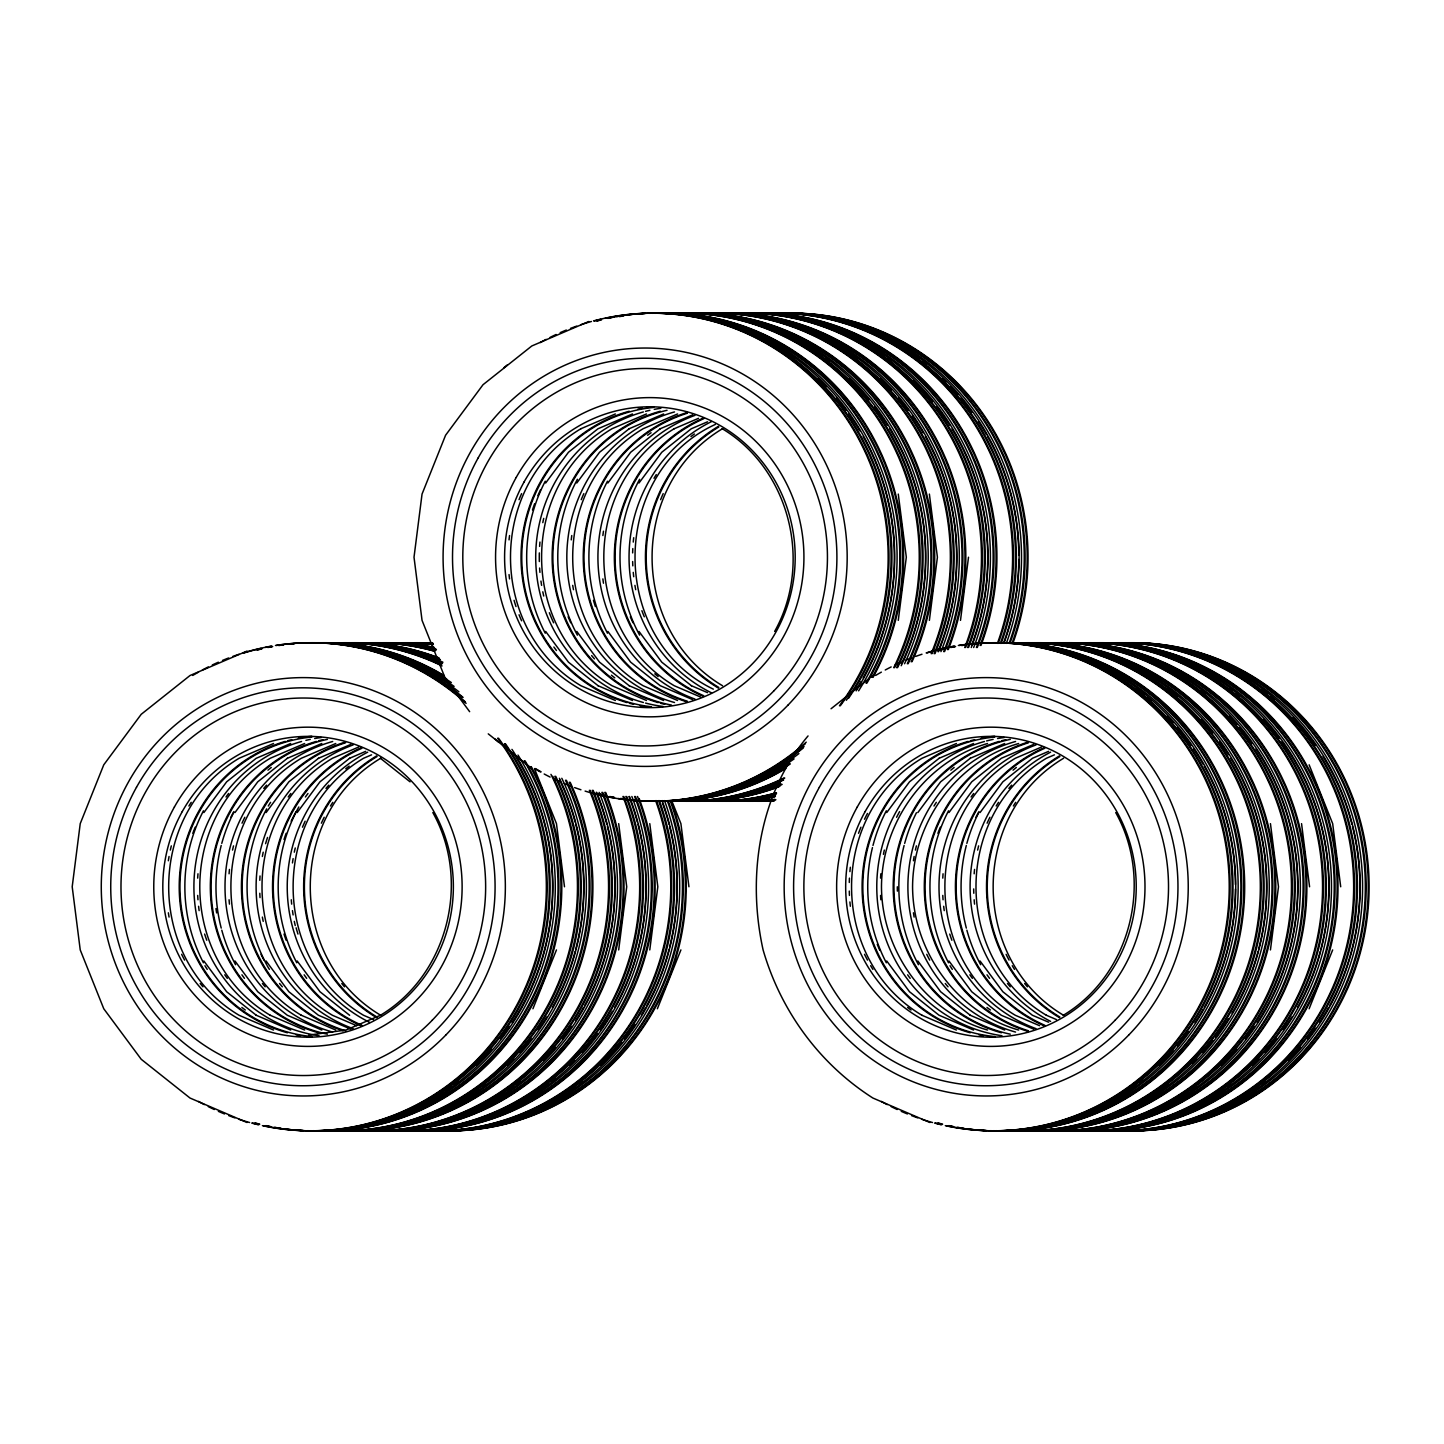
<?xml version="1.0" encoding="UTF-8"?>
<svg xmlns="http://www.w3.org/2000/svg" width="1444" height="1444" viewBox="0 0 1444 1444"><rect width="100%" height="100%" fill="white"/><g stroke="black" fill="none" stroke-linecap="round" stroke-linejoin="round"><path stroke-width="1.5" d="M618.682 949.917L626.714 886.778L618.682 823.64M649.782 949.917L657.814 886.778L649.782 823.64M898.276 620.36L906.309 557.222L898.276 494.083M929.376 620.36L937.409 557.222L929.376 494.083M960.495 620.36L968.509 557.222M1270.449 949.917L1278.481 886.778L1270.449 823.64M532.926 1008.76L556.463 949.917M774.652 631.425C812.99 563.106 789.85 469.21 722.181 428.688M657.363 1008.76L680.9 949.917M1309.13 1008.76L1332.668 949.917M203.857 812.575L226.636 781.836L256.148 758.335L290.695 743.516M234.957 812.575L257.736 781.836L287.428 758.244M266.075 812.575L288.854 781.836L318.546 758.244M297.175 812.575L319.954 781.836L349.647 758.244M545.652 483.018L568.449 452.279L597.96 428.778L632.508 413.959M576.77 483.018L599.549 452.279L629.241 428.688M607.87 483.018L630.649 452.279L660.341 428.688M638.988 483.018L661.767 452.279L691.279 428.778L707.542 421.792M808.044 735.935C758.858 794.435 746.909 876.688 763.1 949.917C780.735 1010.89 819.289 1063.813 872.898 1098.036L929.918 1122.511M886.724 812.575L909.503 781.836L939.196 758.244M917.842 812.575L940.622 781.836L970.314 758.244M948.943 812.575L971.722 781.836L1001.414 758.244L1033.76 744.382M980.043 812.575L1002.84 781.836L1032.532 758.244L1048.615 751.349M580.975 428.688C487.007 484.462 487.007 629.963 580.975 685.756L615.361 700.484M674.294 428.688C580.326 484.462 580.326 629.963 674.294 685.756L700.539 697.001M722.56 428.688C628.591 484.462 628.591 629.963 722.56 685.756M380.747 758.244C286.778 814.037 286.778 959.538 380.747 1015.312M380.368 1015.312C448.037 974.79 471.177 880.894 432.839 812.575M831.058 708.751L872.898 675.521M1063.632 758.244C969.664 814.037 969.664 959.538 1063.632 1015.312M1063.253 1015.312C1130.905 974.79 1154.045 880.894 1115.725 812.575M588.845 321.489L531.825 345.964L483.018 384.718L445.582 435.24L422.045 494.083L414.013 557.222L422.045 620.36L445.582 679.185L469.643 711.675M580.795 428.778L615.361 413.959M646.461 413.959L612.076 428.688C518.107 484.462 518.107 629.963 612.076 685.756L646.461 700.484M629.061 428.778L663.626 413.959M677.561 413.959L643.194 428.688C549.207 484.462 549.207 629.963 643.194 685.756L677.561 700.484M660.179 428.778L692.687 414.825M674.131 428.778L698.517 418.309M715.394 424.41C609.061 472.892 608.104 638.826 713.354 689.149M247.05 651.063L190.012 675.521L141.223 714.293L103.769 764.815L80.232 823.64L72.2 886.778L80.232 949.917L103.769 1008.76L141.223 1059.282L190.012 1098.036L247.05 1122.511M273.548 743.516L239.162 758.244C145.194 814.037 145.194 959.538 239.162 1015.312L273.548 1030.041M304.648 743.516L270.281 758.244C176.294 814.037 176.294 959.538 270.281 1015.312M287.266 758.335L321.813 743.516M335.766 743.516L301.381 758.244C207.413 814.037 207.413 959.538 301.381 1015.312M318.366 758.335L350.892 744.382M358.744 746.999L332.499 758.244C238.513 814.037 238.513 959.538 332.499 1015.312L356.704 1025.691M349.466 758.335L365.729 751.349M371.559 754.851L363.599 758.244C269.631 814.037 269.631 959.538 363.599 1015.312L373.581 1019.59M956.415 743.516L922.048 758.244C828.062 814.037 828.062 959.538 922.048 1015.312M939.033 758.335L973.581 743.516M987.534 743.516C925.153 761.403 881.815 822.484 881.472 886.778C881.797 951.091 925.171 1012.136 987.534 1030.041M970.133 758.335L1004.681 743.516M380.548 1015.222L345.982 1030.041L308.908 1035.095M1018.634 743.516C956.253 761.403 912.915 822.484 912.572 886.778C912.897 951.091 956.271 1012.136 1018.634 1030.041M1041.611 746.999L1015.367 758.244C921.398 814.037 921.398 959.538 1015.367 1015.312L1039.59 1025.691M1054.427 754.851L1046.467 758.244C952.499 814.037 952.499 959.538 1046.467 1015.312M691.279 685.665L707.542 692.651M692.687 699.618L660.179 685.665L630.649 662.164L607.87 631.425M629.061 685.665L663.626 700.484M597.96 685.665L632.508 700.484M1046.304 1015.222L1056.466 1019.59M1048.615 1022.208L1032.352 1015.222L1002.84 991.721L980.043 960.982M1033.76 1029.175L1001.234 1015.222L971.722 991.721L948.943 960.982M970.133 1015.222L1004.681 1030.041M973.581 1030.041L939.033 1015.222L909.503 991.721L886.724 960.982M921.868 1015.222L956.415 1030.041M350.892 1029.175L318.366 1015.222L288.854 991.721L266.075 960.982M301.2 1015.222L335.766 1030.041M321.813 1030.041L287.266 1015.222L257.736 991.721L234.957 960.982M270.1 1015.222L304.648 1030.041M256.148 1015.222L290.695 1030.041M691.459 685.756L661.767 662.164L638.988 631.425M629.241 685.756L599.549 662.164L576.77 631.425M598.141 685.756L568.449 662.164L545.652 631.425M970.314 1015.312L940.622 991.721L917.842 960.982M488.252 733.859L531.825 768.479M380.368 758.244L410.06 781.836M349.647 1015.312L319.954 991.721L297.175 960.982M256.328 1015.312L226.636 991.721L203.857 960.982M1309.13 764.815L1332.668 823.64L1340.7 886.778M671.965 801.33L680.9 823.64L688.932 886.778M534.551 768.858L556.463 823.64L564.496 886.778M1301.549 823.64L1309.582 886.778M275.461 645.468A244.036 235.715 -90 0 1 466.105 703.354M497.638 738.227A244.036 235.715 -90 0 1 510.201 1016.648A244.036 235.715 -90 0 1 262.411 1125.652M258.115 1124.696A244.036 235.715 -90 0 1 251.725 1123.071M249.613 1122.511A244.036 235.715 -90 0 1 239.108 1119.317M234.921 1117.891A244.036 235.715 -90 0 1 228.675 1115.598M224.524 1113.956A244.036 235.715 -90 0 1 218.369 1111.357M214.308 1109.515A244.036 235.715 -90 0 1 208.297 1106.627M204.344 1104.606A244.036 235.715 -90 0 1 198.496 1101.429M192.756 675.431A244.036 235.715 -90 0 1 198.496 672.128M202.377 669.998A244.036 235.715 -90 0 1 208.297 666.929M212.304 664.98A244.036 235.715 -90 0 1 218.369 662.2M222.466 660.449A244.036 235.715 -90 0 1 228.675 657.959M232.827 656.406A244.036 235.715 -90 0 1 239.108 654.24M243.314 652.905A244.036 235.715 -90 0 1 271.093 646.19M498.505 738.227A244.036 235.715 90 0 1 511.068 1016.648A244.036 235.715 90 0 1 263.277 1125.652M258.963 1124.696A244.036 235.715 90 0 1 252.592 1123.071M244.162 652.905A244.036 235.715 90 0 1 261.111 648.374M265.425 647.435A244.036 235.715 90 0 1 271.959 646.19M276.327 645.468A244.036 235.715 90 0 1 465.293 701.856M504.534 743.732A244.036 235.715 90 0 1 521.952 1000.8A244.036 235.715 90 0 1 306.976 1130.724M302.59 1130.562A244.036 235.715 90 0 1 295.984 1130.147M291.58 1129.749A244.036 235.715 90 0 1 284.973 1129.027M280.587 1128.414A244.036 235.715 90 0 1 274.017 1127.367M269.667 1126.555A244.036 235.715 90 0 1 265.335 1125.652M258.891 1124.172A244.036 235.715 90 0 1 254.649 1123.071M256.761 649.926A244.036 235.715 90 0 1 261.021 648.879M267.483 647.435A244.036 235.715 90 0 1 271.833 646.587M278.385 645.468A244.036 235.715 90 0 1 282.771 644.836M287.175 644.277A244.036 235.715 90 0 1 293.782 643.609M298.186 643.266A244.036 235.715 90 0 1 304.792 642.905M309.178 642.779A244.036 235.715 90 0 1 462.261 697.434M505.382 743.732A244.036 235.715 90 0 1 522.818 1000.8A244.036 235.715 90 0 1 307.843 1130.724M303.457 1130.562A244.036 235.715 90 0 1 296.85 1130.147M290.244 1129.533A244.036 235.715 90 0 1 285.84 1129.027M281.436 1128.414A244.036 235.715 90 0 1 274.865 1127.367M270.515 1126.555A244.036 235.715 90 0 1 266.183 1125.652M259.758 1124.172A244.036 235.715 90 0 1 255.498 1123.071M257.628 649.926A244.036 235.715 90 0 1 261.887 648.879M268.349 647.435A244.036 235.715 90 0 1 272.699 646.587M279.252 645.468A244.036 235.715 90 0 1 283.638 644.836M288.042 644.277A244.036 235.715 90 0 1 294.648 643.609M299.052 643.266A244.036 235.715 90 0 1 303.457 643.013M310.027 642.779A244.036 235.715 90 0 1 463.109 697.434M312.77 642.779A244.036 235.715 -90 0 1 458.885 691.784M511.952 749.364A244.036 235.715 -90 0 1 523.991 1003.833A244.036 235.715 -90 0 1 310.586 1130.724M517.999 755.068A244.036 235.715 90 0 1 524.786 1006.829A244.036 235.715 90 0 1 312.987 1130.724M315.189 642.779A244.036 235.715 90 0 1 454.102 686.405M524.226 760.862A244.036 235.715 90 0 1 525.887 1009.789A244.036 235.715 90 0 1 315.731 1130.724M317.933 642.779A244.036 235.715 90 0 1 451.358 682.579M525.074 760.862A244.036 235.715 90 0 1 526.753 1009.789A244.036 235.715 90 0 1 316.597 1130.724M318.781 642.779A244.036 235.715 90 0 1 446.647 678.915M530.399 766.656A244.036 235.715 90 0 1 527.15 1012.659A244.036 235.715 90 0 1 318.655 1130.724M320.839 642.779A244.036 235.715 90 0 1 443.073 675.431M531.248 766.656A244.036 235.715 90 0 1 528.017 1012.659A244.036 235.715 90 0 1 319.503 1130.724M321.705 642.779A244.036 235.715 90 0 1 443.922 675.431M514.515 754.707A241.22 233.007 90 0 1 512.097 1022.605M509.606 1026.323A241.22 233.007 90 0 1 500.328 1038.958M491.772 1049.246A241.22 233.007 90 0 1 476.484 1065.094M457.892 1080.888A241.22 233.007 90 0 1 454.337 1083.541M450.745 1086.123A241.22 233.007 90 0 1 445.293 1089.859M311.868 1036.557A150.411 145.284 -90 0 1 179.958 886.778A150.411 145.284 -90 0 1 311.868 737.018M311.778 1037.279A151.133 145.988 90 0 1 307.283 1036.774M300.569 1035.745A151.133 145.988 90 0 1 296.146 1034.897M287.428 1032.767A151.133 145.988 90 0 1 179.218 887.934A151.133 145.988 90 0 1 285.28 741.404M287.428 740.79A151.133 145.988 90 0 1 291.76 739.671M298.348 738.227A151.133 145.988 90 0 1 302.807 737.433M307.283 736.783A151.133 145.988 90 0 1 311.778 736.278M245.299 1010.006A150.411 145.284 -90 0 1 241.87 1007.443M207.214 969.393A150.411 145.284 -90 0 1 204.94 965.711M192.81 833.314A150.411 145.284 -90 0 1 195.211 827.195M202.954 986.812A150.411 145.284 -90 0 1 200.174 983.49M184.597 960.098A150.411 145.284 -90 0 1 181.637 954.322M188.893 806.005A150.411 145.284 -90 0 1 191.222 802.341M169.056 917.084A166.114 160.446 -90 0 1 168.352 912.788M168.352 860.768A166.114 160.446 -90 0 1 169.056 856.472M170.338 850.083A166.114 160.446 -90 0 1 171.313 845.877M593.538 320.929A244.036 235.715 -90 0 1 849.036 422.587A244.036 235.715 -90 0 1 839.451 705.773M806.239 742.144A244.036 235.715 -90 0 1 585.109 791.095M580.921 789.76A244.036 235.715 -90 0 1 574.64 787.594M570.47 786.041A244.036 235.715 -90 0 1 564.279 783.551M560.182 781.8A244.036 235.715 -90 0 1 554.099 779.02M550.11 777.071A244.036 235.715 -90 0 1 544.189 774.002M540.291 771.872A244.036 235.715 -90 0 1 534.569 768.569M498.631 742.144A244.036 235.715 -90 0 1 495.31 739.129M503.721 367.877A244.036 235.715 -90 0 1 507.187 365.007M540.291 342.571A244.036 235.715 -90 0 1 546.139 339.394M550.11 337.373A244.036 235.715 -90 0 1 556.12 334.485M560.182 332.643A244.036 235.715 -90 0 1 566.337 330.044M570.47 328.402A244.036 235.715 -90 0 1 576.734 326.109M580.921 324.683A244.036 235.715 -90 0 1 591.426 321.489M805.409 743.642A244.036 235.715 90 0 1 618.14 798.532M613.754 797.81A244.036 235.715 90 0 1 592.275 792.937M541.157 771.872A244.036 235.715 90 0 1 535.435 768.569M594.386 320.929A244.036 235.715 90 0 1 600.776 319.305M605.072 318.348A244.036 235.715 90 0 1 852.862 427.352A244.036 235.715 90 0 1 840.3 705.773M804.073 746.566A244.036 235.715 90 0 1 650.991 801.221M646.605 801.095A244.036 235.715 90 0 1 639.999 800.734M635.595 800.391A244.036 235.715 90 0 1 620.198 798.532M613.646 797.413A244.036 235.715 90 0 1 609.296 796.565M604.982 795.626A244.036 235.715 90 0 1 598.574 794.074M596.444 320.929A244.036 235.715 90 0 1 600.704 319.828M607.13 318.348A244.036 235.715 90 0 1 622.382 315.586M626.786 314.972A244.036 235.715 90 0 1 633.393 314.25M637.797 313.853A244.036 235.715 90 0 1 644.403 313.438M648.789 313.276A244.036 235.715 90 0 1 863.765 443.2A244.036 235.715 90 0 1 846.328 700.268M803.207 747.992A244.036 235.715 90 0 1 651.84 801.221M645.251 800.987A244.036 235.715 90 0 1 640.865 800.734M636.443 800.391A244.036 235.715 90 0 1 629.837 799.723M625.433 799.164A244.036 235.715 90 0 1 621.046 798.532M614.494 797.413A244.036 235.715 90 0 1 610.162 796.565M603.7 795.121A244.036 235.715 90 0 1 599.422 794.074M597.311 320.929A244.036 235.715 90 0 1 601.552 319.828M607.996 318.348A244.036 235.715 90 0 1 612.328 317.445M616.678 316.633A244.036 235.715 90 0 1 623.248 315.586M627.635 314.972A244.036 235.715 90 0 1 632.039 314.467M638.663 313.853A244.036 235.715 90 0 1 645.251 313.438M649.656 313.276A244.036 235.715 90 0 1 864.108 442.189A244.036 235.715 90 0 1 848.476 698.391M652.399 313.276A244.036 235.715 -90 0 1 864.721 438.164A244.036 235.715 -90 0 1 856.202 690.846M798.911 753.587A244.036 235.715 -90 0 1 654.583 801.221M636.984 800.193A244.036 235.715 -90 0 1 632.58 799.723M619.422 316.633A244.036 235.715 -90 0 1 623.79 315.911M794.092 758.894A244.036 235.715 90 0 1 656.984 801.221M654.8 313.276A244.036 235.715 90 0 1 867.122 438.164A244.036 235.715 90 0 1 858.602 690.846M789.453 763.894A244.036 235.715 90 0 1 659.727 801.221M657.543 313.276A244.036 235.715 90 0 1 867.7 434.211A244.036 235.715 90 0 1 866.021 683.138M790.319 763.894A244.036 235.715 90 0 1 660.594 801.221M658.41 313.276A244.036 235.715 90 0 1 866.905 431.341A244.036 235.715 90 0 1 870.154 677.344M869.107 679.24A244.036 235.715 90 0 1 866.887 683.138M784.886 768.569A244.036 235.715 90 0 1 662.652 801.221M660.468 313.276A244.036 235.715 90 0 1 868.963 431.341A244.036 235.715 90 0 1 872.212 677.344M785.735 768.569A244.036 235.715 90 0 1 663.5 801.221M661.316 313.276A244.036 235.715 90 0 1 869.811 431.341A244.036 235.715 90 0 1 873.06 677.344M785.265 352.932A241.22 233.007 90 0 1 794.362 359.159M818.279 378.906A241.22 233.007 90 0 1 826.112 386.649M836.491 398.129A241.22 233.007 90 0 1 846.202 410.367M848.837 413.995A241.22 233.007 90 0 1 859.83 430.835M863.151 436.611A241.22 233.007 90 0 1 863.151 677.832M860.949 681.676A241.22 233.007 90 0 1 856.328 689.293M651.443 706.766A150.411 145.284 -90 0 1 521.771 556.048A150.411 145.284 -90 0 1 653.663 407.443M644.602 706.567A151.133 145.988 90 0 1 640.161 705.773M633.555 704.329A151.133 145.988 90 0 1 629.241 703.21M627.093 702.596A151.133 145.988 90 0 1 521.031 556.066A151.133 145.988 90 0 1 629.241 411.233M637.941 409.103A151.133 145.988 90 0 1 642.381 408.255M646.84 407.533A151.133 145.988 90 0 1 653.572 406.721M556.463 650.522A150.411 145.284 -90 0 1 553.882 647.02M532.493 509.949A150.411 145.284 -90 0 1 534.623 503.757M537.872 495.617A150.411 145.284 -90 0 1 540.616 489.678M521.609 620.812A150.411 145.284 -90 0 1 519.046 614.783M516.013 606.57A150.411 145.284 -90 0 1 514.064 600.325M519.046 499.66A150.411 145.284 -90 0 1 521.609 493.631M509.551 578.9A166.114 160.446 -90 0 1 509.046 574.568M509.046 539.875A166.114 160.446 -90 0 1 509.551 535.543M958.347 645.468A244.036 235.715 -90 0 1 1229.133 893.655A244.036 235.715 -90 0 1 945.297 1125.652M940.983 1124.696A244.036 235.715 -90 0 1 934.611 1123.071M932.499 1122.511A244.036 235.715 -90 0 1 921.976 1119.317M917.788 1117.891A244.036 235.715 -90 0 1 911.543 1115.598M907.41 1113.956A244.036 235.715 -90 0 1 901.255 1111.357M897.193 1109.515A244.036 235.715 -90 0 1 891.165 1106.627M887.212 1104.606A244.036 235.715 -90 0 1 881.363 1101.429M875.642 675.431A244.036 235.715 -90 0 1 881.363 672.128M885.244 669.998A244.036 235.715 -90 0 1 891.165 666.929M895.172 664.98A244.036 235.715 -90 0 1 901.255 662.2M905.352 660.449A244.036 235.715 -90 0 1 911.543 657.959M915.713 656.406A244.036 235.715 -90 0 1 921.976 654.24M926.182 652.905A244.036 235.715 -90 0 1 953.979 646.19M959.195 645.468A244.036 235.715 90 0 1 1229.999 893.655A244.036 235.715 90 0 1 946.145 1125.652M941.849 1124.696A244.036 235.715 90 0 1 935.459 1123.071M927.048 652.905A244.036 235.715 90 0 1 943.997 648.374M948.311 647.435A244.036 235.715 90 0 1 954.827 646.19M992.046 642.779A244.036 235.715 90 0 1 1232.147 887.916A244.036 235.715 90 0 1 989.862 1130.724M985.476 1130.562A244.036 235.715 90 0 1 978.87 1130.147M974.465 1129.749A244.036 235.715 90 0 1 967.859 1129.027M963.455 1128.414A244.036 235.715 90 0 1 956.885 1127.367M952.535 1126.555A244.036 235.715 90 0 1 948.203 1125.652M941.777 1124.172A244.036 235.715 90 0 1 937.517 1123.071M939.647 649.926A244.036 235.715 90 0 1 943.907 648.879M950.369 647.435A244.036 235.715 90 0 1 954.701 646.587M961.271 645.468A244.036 235.715 90 0 1 965.657 644.836M970.043 644.277A244.036 235.715 90 0 1 976.667 643.609M981.072 643.266A244.036 235.715 90 0 1 987.66 642.905M992.912 642.779A244.036 235.715 90 0 1 1232.995 887.916A244.036 235.715 90 0 1 990.71 1130.724M986.324 1130.562A244.036 235.715 90 0 1 979.718 1130.147M973.112 1129.533A244.036 235.715 90 0 1 968.707 1129.027M964.321 1128.414A244.036 235.715 90 0 1 957.751 1127.367M953.401 1126.555A244.036 235.715 90 0 1 949.069 1125.652M942.625 1124.172A244.036 235.715 90 0 1 938.383 1123.071M940.495 649.926A244.036 235.715 90 0 1 944.755 648.879M951.217 647.435A244.036 235.715 90 0 1 955.567 646.587M962.119 645.468A244.036 235.715 90 0 1 966.505 644.836M970.909 644.277A244.036 235.715 90 0 1 977.516 643.609M981.92 643.266A244.036 235.715 90 0 1 986.324 643.013M995.656 642.779A244.036 235.715 -90 0 1 1235.739 887.916A244.036 235.715 -90 0 1 993.472 1130.724M998.057 642.779A244.036 235.715 90 0 1 1238.14 887.916A244.036 235.715 90 0 1 995.873 1130.724M1000.8 642.779A244.036 235.715 90 0 1 1240.883 887.916A244.036 235.715 90 0 1 998.616 1130.724M1001.667 642.779A244.036 235.715 90 0 1 1241.75 887.916A244.036 235.715 90 0 1 999.465 1130.724M1003.724 642.779A244.036 235.715 90 0 1 1243.807 887.916A244.036 235.715 90 0 1 1001.522 1130.724M1004.573 642.779A244.036 235.715 90 0 1 1244.674 887.916A244.036 235.715 90 0 1 1002.389 1130.724M1135.435 688.716A241.22 233.007 90 0 1 1144.262 695.412M1147.727 698.21A241.22 233.007 90 0 1 1151.121 701.062M1167.185 716.206A241.22 233.007 90 0 1 1173.178 722.668M1177.564 727.686A241.22 233.007 90 0 1 1191.21 745.393M1193.737 749.093A241.22 233.007 90 0 1 1203.123 764.237M1204.206 766.168A241.22 233.007 90 0 1 1235.414 884.54M1235.414 889.017A241.22 233.007 90 0 1 1204.206 1007.389M1203.123 1009.32A241.22 233.007 90 0 1 1194.982 1022.605M1188.611 1031.828A241.22 233.007 90 0 1 1177.564 1045.871M1173.178 1050.907A241.22 233.007 90 0 1 1159.351 1065.094M1142.529 1079.534A241.22 233.007 90 0 1 1138.991 1082.224M1135.435 1084.841A241.22 233.007 90 0 1 1126.338 1091.068M994.736 1036.557A150.411 145.284 -90 0 1 862.826 886.778A150.411 145.284 -90 0 1 994.736 737.018M994.645 1037.279A151.133 145.988 90 0 1 990.151 1036.774M983.436 1035.745A151.133 145.988 90 0 1 979.014 1034.897M970.296 1032.767A151.133 145.988 90 0 1 862.104 887.934A151.133 145.988 90 0 1 968.148 741.404M970.296 740.79A151.133 145.988 90 0 1 974.628 739.671M981.216 738.227A151.133 145.988 90 0 1 985.674 737.433M990.151 736.783A151.133 145.988 90 0 1 994.645 736.278M911.02 1010.006A150.411 145.284 -90 0 1 907.59 1007.443M872.916 969.393A150.411 145.284 -90 0 1 870.66 965.711M867.483 960.098A150.411 145.284 -90 0 1 864.523 954.322M858.53 833.314A150.411 145.284 -90 0 1 860.931 827.195M864.523 819.235A150.411 145.284 -90 0 1 867.483 813.459M879.829 950.369A150.411 145.284 -90 0 1 877.266 944.34M850.354 906.291A166.114 160.446 -90 0 1 849.92 901.94M849.451 895.424A166.114 160.446 -90 0 1 849.289 891.092M849.289 882.464A166.114 160.446 -90 0 1 849.451 878.132M849.92 871.616A166.114 160.446 -90 0 1 850.354 867.266M319.106 1035.745A150.411 145.284 90 0 1 194.182 896.038A150.411 145.284 90 0 1 301.579 741.494M305.893 740.375A150.411 145.284 90 0 1 310.261 739.382M314.666 738.534A150.411 145.284 90 0 1 321.344 737.505M330.784 643.013A244.036 235.715 -90 0 1 442.063 665.955M550.958 774.363A244.036 235.715 -90 0 1 335.17 1130.724M552.781 776.312A244.036 235.715 90 0 1 336.037 1130.724M331.651 643.013A244.036 235.715 90 0 1 440.925 664.98M554.839 776.312A244.036 235.715 90 0 1 338.095 1130.724M331.506 643.121A244.036 235.715 90 0 1 335.892 642.905M340.279 642.779A244.036 235.715 90 0 1 440.962 664.041M555.705 776.312A244.036 235.715 90 0 1 338.943 1130.724M332.355 643.121A244.036 235.715 90 0 1 336.759 642.905M341.145 642.779A244.036 235.715 90 0 1 441.828 664.041M343.889 642.779A244.036 235.715 -90 0 1 442.532 663.121M559.406 778.28A244.036 235.715 -90 0 1 341.687 1130.724M561.806 778.28A244.036 235.715 90 0 1 344.105 1130.724M346.289 642.779A244.036 235.715 90 0 1 442.911 662.2M565.488 780.265A244.036 235.715 90 0 1 346.849 1130.724M349.033 642.779A244.036 235.715 90 0 1 439.499 659.601M566.355 780.265A244.036 235.715 90 0 1 347.697 1130.724M349.899 642.779A244.036 235.715 90 0 1 440.348 659.601M569.333 782.269A244.036 235.715 90 0 1 349.755 1130.724M351.957 642.779A244.036 235.715 90 0 1 438.272 657.959M570.181 782.269A244.036 235.715 90 0 1 350.621 1130.724M352.805 642.779A244.036 235.715 90 0 1 439.138 657.959M559.604 780.031A241.22 233.007 90 0 1 575.145 822.196M575.723 824.343A241.22 233.007 90 0 1 575.723 949.213M575.145 951.361A241.22 233.007 90 0 1 552.438 1007.389M546.807 1016.973A241.22 233.007 90 0 1 538.143 1030.005M531.428 1038.958A241.22 233.007 90 0 1 519.93 1052.532M513.883 1058.921A241.22 233.007 90 0 1 507.584 1065.094M485.455 1083.541A241.22 233.007 90 0 1 481.863 1086.123M478.235 1088.632A241.22 233.007 90 0 1 474.571 1091.068M327.409 1034.175A150.411 145.284 -90 0 1 211.059 886.778A150.411 145.284 -90 0 1 327.409 739.382M318.528 1032.767A151.133 145.988 90 0 1 210.337 887.934A151.133 145.988 90 0 1 316.38 741.404M318.528 740.79A151.133 145.988 90 0 1 322.86 739.671M244.451 978.346A150.411 145.284 -90 0 1 241.924 974.808M216.654 912.933A150.411 145.284 -90 0 1 215.968 908.601M230.878 817.286A150.411 145.284 -90 0 1 233.892 811.582M267.952 770.175A150.411 145.284 -90 0 1 271.273 767.45M227.304 978.346A150.411 145.284 -90 0 1 224.759 974.808M206.763 940.243A150.411 145.284 -90 0 1 204.633 934.051M226.022 796.98A150.411 145.284 -90 0 1 228.603 793.478M203.46 962.787A159.616 154.183 90 0 1 203.46 810.788M199.128 910.622A166.114 160.446 -90 0 1 198.586 906.291M197.972 899.774A166.114 160.446 -90 0 1 197.684 895.424M197.684 878.132A166.114 160.446 -90 0 1 197.972 873.782M663.157 706.495A150.411 145.284 90 0 1 645.54 703.084M643.392 702.506A150.411 145.284 90 0 1 535.706 557.222A150.411 145.284 90 0 1 643.392 411.937M645.54 411.359A150.411 145.284 90 0 1 649.872 410.295M654.258 409.374A150.411 145.284 90 0 1 660.919 408.255M676.983 313.276A244.036 235.715 -90 0 1 893.728 667.688M783.875 778.045A244.036 235.715 -90 0 1 672.597 800.987M784.742 778.045A244.036 235.715 90 0 1 673.446 800.987M677.85 313.276A244.036 235.715 90 0 1 894.594 667.688M782.774 779.959A244.036 235.715 90 0 1 682.091 801.221M677.705 801.095A244.036 235.715 90 0 1 673.301 800.878M679.907 313.276A244.036 235.715 90 0 1 896.652 667.688M783.623 779.959A244.036 235.715 90 0 1 682.94 801.221M678.572 801.095A244.036 235.715 90 0 1 674.168 800.878M680.756 313.276A244.036 235.715 90 0 1 897.518 667.688M683.499 313.276A244.036 235.715 -90 0 1 901.218 665.72M780.265 782.684A244.036 235.715 -90 0 1 685.701 801.221M780.626 783.551A244.036 235.715 90 0 1 688.102 801.221M685.9 313.276A244.036 235.715 90 0 1 904.558 663.735M781.312 784.399A244.036 235.715 90 0 1 690.846 801.221M688.644 313.276A244.036 235.715 90 0 1 907.301 663.735M782.161 784.399A244.036 235.715 90 0 1 691.694 801.221M689.51 313.276A244.036 235.715 90 0 1 908.15 663.735M780.085 786.041A244.036 235.715 90 0 1 693.752 801.221M691.568 313.276A244.036 235.715 90 0 1 911.128 661.731M778.857 786.818A244.036 235.715 90 0 1 694.618 801.221M692.434 313.276A244.036 235.715 90 0 1 911.994 661.731M816.383 352.932A241.22 233.007 90 0 1 821.853 356.614M825.463 359.159A241.22 233.007 90 0 1 829.037 361.776M849.397 378.906A241.22 233.007 90 0 1 869.035 399.826M874.613 406.793A241.22 233.007 90 0 1 887.428 425.15M889.793 428.94A241.22 233.007 90 0 1 901.399 663.969M671.424 705.069A150.411 145.284 -90 0 1 552.89 559.532A150.411 145.284 -90 0 1 667.038 410.295M664.673 704.329A151.133 145.988 90 0 1 660.341 703.21M658.193 702.596A151.133 145.988 90 0 1 552.149 556.066A151.133 145.988 90 0 1 660.341 411.233M614.783 677.868A150.411 145.284 -90 0 1 611.408 675.196M594.441 658.861A150.411 145.284 -90 0 1 591.625 655.594M570.777 622.797A150.411 145.284 -90 0 1 568.124 616.805M553.63 622.797A150.411 145.284 -90 0 1 549.352 612.743M545.272 633.212A159.616 154.183 90 0 1 545.272 481.213M543.72 596.029A166.114 160.446 -90 0 1 542.8 591.805M541.608 585.38A166.114 160.446 -90 0 1 540.94 581.066M539.948 572.384A166.114 160.446 -90 0 1 539.623 568.034M539.334 561.536A166.114 160.446 -90 0 1 539.334 552.908M539.623 546.41A166.114 160.446 -90 0 1 539.948 542.06M542.8 522.638A166.114 160.446 -90 0 1 543.72 518.414M1001.992 1035.745A150.411 145.284 90 0 1 877.049 896.038A150.411 145.284 90 0 1 984.465 741.494M986.613 740.916A150.411 145.284 90 0 1 993.129 739.382M997.551 738.534A150.411 145.284 90 0 1 1004.212 737.505M1013.652 643.013A244.036 235.715 -90 0 1 1260.323 884.504A244.036 235.715 -90 0 1 1018.056 1130.724M1018.904 1130.724A244.036 235.715 90 0 0 1261.19 884.504A244.036 235.715 90 0 0 1014.518 643.013A244.036 235.715 90 0 1 1018.778 642.905M1023.164 642.779A244.036 235.715 90 0 1 1263.247 887.916A244.036 235.715 90 0 1 1020.962 1130.724M1024.013 642.779A244.036 235.715 90 0 1 1264.114 887.916A244.036 235.715 90 0 1 1021.829 1130.724M1015.24 643.121A244.036 235.715 90 0 1 1019.626 642.905M1026.756 642.779A244.036 235.715 -90 0 1 1266.857 887.916A244.036 235.715 -90 0 1 1024.572 1130.724M1029.157 642.779A244.036 235.715 90 0 1 1269.258 887.916A244.036 235.715 90 0 1 1026.973 1130.724M1031.9 642.779A244.036 235.715 90 0 1 1272.002 887.916A244.036 235.715 90 0 1 1029.716 1130.724M1032.767 642.779A244.036 235.715 90 0 1 1272.85 887.916A244.036 235.715 90 0 1 1030.583 1130.724M1034.825 642.779A244.036 235.715 90 0 1 1274.908 887.916A244.036 235.715 90 0 1 1032.64 1130.724M1035.691 642.779A244.036 235.715 90 0 1 1275.774 887.916A244.036 235.715 90 0 1 1033.489 1130.724M1166.535 688.716A241.22 233.007 90 0 1 1177.113 696.802M1201.318 719.401A241.22 233.007 90 0 1 1212.924 732.848M1219.711 741.747A241.22 233.007 90 0 1 1228.501 754.707M1230.848 758.497A241.22 233.007 90 0 1 1258.59 949.213M1258.031 951.361A241.22 233.007 90 0 1 1232.003 1013.165M1228.501 1018.85A241.22 233.007 90 0 1 1215.686 1037.207M1212.924 1040.709A241.22 233.007 90 0 1 1202.816 1052.532M1196.751 1058.921A241.22 233.007 90 0 1 1192.058 1063.56M1168.322 1083.541A241.22 233.007 90 0 1 1157.438 1091.068M1010.295 1034.175A150.411 145.284 -90 0 1 893.944 886.778A150.411 145.284 -90 0 1 1010.295 739.382M1001.414 1032.767A151.133 145.988 90 0 1 893.204 887.934A151.133 145.988 90 0 1 999.266 741.404M1001.414 740.79A151.133 145.988 90 0 1 1005.728 739.671M910.171 978.346A150.411 145.284 -90 0 1 907.644 974.808M896.58 817.286A150.411 145.284 -90 0 1 899.612 811.582M886.345 962.787A159.616 154.183 90 0 1 872.465 847.574M872.988 845.462A159.616 154.183 90 0 1 886.345 810.788M897.374 891.128A150.411 145.284 -90 0 1 897.32 886.778M950.82 770.175A150.411 145.284 -90 0 1 954.159 767.45M880.84 899.774A166.114 160.446 -90 0 1 880.569 895.424M880.569 878.132A166.114 160.446 -90 0 1 880.84 873.782M883.439 854.325A166.114 160.446 -90 0 1 884.324 850.083M589.369 790.337A244.036 235.715 -90 0 1 366.289 1130.724M364.087 642.905A244.036 235.715 -90 0 1 433.85 651.063M590.235 790.337A244.036 235.715 90 0 1 367.137 1130.724M362.751 643.013A244.036 235.715 90 0 1 434.716 651.063M592.293 790.337A244.036 235.715 90 0 1 369.195 1130.724M362.606 643.121A244.036 235.715 90 0 1 367.011 642.905M371.397 642.779A244.036 235.715 90 0 1 434.662 650.486M593.141 790.337A244.036 235.715 90 0 1 370.061 1130.724M363.473 643.121A244.036 235.715 90 0 1 367.859 642.905M372.245 642.779A244.036 235.715 90 0 1 435.51 650.486M596.733 792.377A244.036 235.715 -90 0 1 372.805 1130.724M364.014 643.266A244.036 235.715 -90 0 1 368.419 643.013M374.989 642.779A244.036 235.715 -90 0 1 436.142 649.926M599.134 792.377A244.036 235.715 90 0 1 375.205 1130.724M377.389 642.779A244.036 235.715 90 0 1 436.413 649.385M601.877 792.377A244.036 235.715 90 0 1 377.949 1130.724M380.133 642.779A244.036 235.715 90 0 1 434.879 648.374M602.726 792.377A244.036 235.715 90 0 1 378.815 1130.724M380.999 642.779A244.036 235.715 90 0 1 433.579 647.905M604.801 792.377A244.036 235.715 90 0 1 380.873 1130.724M383.057 642.779A244.036 235.715 90 0 1 433.471 647.435M605.65 792.377A244.036 235.715 90 0 1 381.721 1130.724M383.923 642.779A244.036 235.715 90 0 1 434.337 647.435M596.173 792.377A241.22 233.007 90 0 1 606.823 824.343M607.382 826.509A241.22 233.007 90 0 1 584.621 1005.457M583.557 1007.389A241.22 233.007 90 0 1 575.542 1020.746M571.824 1026.323A241.22 233.007 90 0 1 562.546 1038.958M555.453 1047.568A241.22 233.007 90 0 1 543.431 1060.474M520.111 1080.888A241.22 233.007 90 0 1 516.555 1083.541M512.963 1086.123A241.22 233.007 90 0 1 507.512 1089.859M345.585 1030.799A150.411 145.284 -90 0 1 242.177 886.778A150.411 145.284 -90 0 1 345.585 742.757M343.203 1030.817A151.133 145.988 90 0 1 241.437 885.623A151.133 145.988 90 0 1 345.351 742.054M332.698 1032.063A150.411 145.284 90 0 1 225.011 886.778A150.411 145.284 90 0 1 332.698 741.494M282.32 986.812A150.411 145.284 -90 0 1 279.558 983.49M269.414 969.393A150.411 145.284 -90 0 1 267.158 965.711M263.981 960.098A150.411 145.284 -90 0 1 261.021 954.322M268.277 806.005A150.411 145.284 -90 0 1 270.588 802.341M265.173 986.812A150.411 145.284 -90 0 1 262.393 983.49M242.014 823.188A150.411 145.284 -90 0 1 244.812 817.286M263.765 788.406A150.411 145.284 -90 0 1 266.58 785.139M235.589 964.7A159.616 154.183 90 0 1 221.78 930.189M221.221 928.095A159.616 154.183 90 0 1 221.221 845.462M221.78 843.368A159.616 154.183 90 0 1 233.567 812.719M229.452 904.124A166.114 160.446 -90 0 1 229.073 899.774M229.073 873.782A166.114 160.446 -90 0 1 229.452 869.432M232.538 850.083A166.114 160.446 -90 0 1 233.531 845.877M708.083 313.276A244.036 235.715 -90 0 1 931.181 653.663M775.663 792.937A244.036 235.715 -90 0 1 705.899 801.095M776.511 792.937A244.036 235.715 90 0 1 704.564 800.987M708.95 313.276A244.036 235.715 90 0 1 932.03 653.663M776.457 793.514A244.036 235.715 90 0 1 713.192 801.221M708.805 801.095A244.036 235.715 90 0 1 704.419 800.878M711.008 313.276A244.036 235.715 90 0 1 934.106 653.663M775.211 794.074A244.036 235.715 90 0 1 714.058 801.221M711.874 313.276A244.036 235.715 90 0 1 934.954 653.663M714.618 313.276A244.036 235.715 -90 0 1 938.546 651.623M775.825 794.615A244.036 235.715 -90 0 1 716.802 801.221M773.93 795.626A244.036 235.715 90 0 1 719.202 801.221M717.018 313.276A244.036 235.715 90 0 1 940.946 651.623M774.525 796.095A244.036 235.715 90 0 1 721.946 801.221M719.762 313.276A244.036 235.715 90 0 1 943.69 651.623M775.392 796.095A244.036 235.715 90 0 1 722.812 801.221M720.61 313.276A244.036 235.715 90 0 1 944.538 651.623M775.284 796.565A244.036 235.715 90 0 1 724.87 801.221M722.668 313.276A244.036 235.715 90 0 1 947.426 649.583M773.984 796.998A244.036 235.715 90 0 1 725.718 801.221M723.534 313.276A244.036 235.715 90 0 1 948.275 649.583M847.484 352.932A241.22 233.007 90 0 1 856.581 359.159M880.497 378.906A241.22 233.007 90 0 1 891.345 389.844M898.709 398.129A241.22 233.007 90 0 1 908.42 410.367M912.355 415.836A241.22 233.007 90 0 1 923.167 432.767M925.351 436.611A241.22 233.007 90 0 1 937.986 651.623M687.38 701.242A150.411 145.284 -90 0 1 583.972 557.222A150.411 145.284 -90 0 1 687.38 413.201M687.163 701.946A151.133 145.988 90 0 1 583.25 557.222A151.133 145.988 90 0 1 687.163 412.497M674.51 702.506A150.411 145.284 90 0 1 566.824 557.222A150.411 145.284 90 0 1 674.51 411.937M595.397 606.57A150.411 145.284 -90 0 1 593.448 600.325M647.598 435.258A150.411 145.284 -90 0 1 651.082 432.749M577.401 635.143A159.616 154.183 90 0 1 577.401 479.3M573.485 589.675A166.114 160.446 -90 0 1 572.708 585.38M571.264 539.875A166.114 160.446 -90 0 1 571.77 535.543M581.246 499.66A150.411 145.284 -90 0 1 583.827 493.631M1046.972 642.905A244.036 235.715 -90 0 1 1291.441 885.641A244.036 235.715 -90 0 1 1049.156 1130.724M1050.023 1130.724A244.036 235.715 90 0 0 1292.29 884.504A244.036 235.715 90 0 0 1045.618 643.013A244.036 235.715 90 0 1 1049.878 642.905M1054.264 642.779A244.036 235.715 90 0 1 1294.347 887.916A244.036 235.715 90 0 1 1052.08 1130.724M1055.131 642.779A244.036 235.715 90 0 1 1295.214 887.916A244.036 235.715 90 0 1 1052.929 1130.724M1057.874 642.779A244.036 235.715 -90 0 1 1297.957 887.916A244.036 235.715 -90 0 1 1055.672 1130.724M1060.275 642.779A244.036 235.715 90 0 1 1300.358 887.916A244.036 235.715 90 0 1 1058.073 1130.724M1063.019 642.779A244.036 235.715 90 0 1 1303.102 887.916A244.036 235.715 90 0 1 1060.835 1130.724M1063.867 642.779A244.036 235.715 90 0 1 1303.968 887.916A244.036 235.715 90 0 1 1061.683 1130.724M1065.925 642.779A244.036 235.715 90 0 1 1306.026 887.916A244.036 235.715 90 0 1 1063.741 1130.724M1066.791 642.779A244.036 235.715 90 0 1 1306.874 887.916A244.036 235.715 90 0 1 1064.607 1130.724M1201.209 691.333A241.22 233.007 90 0 1 1204.729 694.041M1229.404 716.206A241.22 233.007 90 0 1 1236.876 724.31M1239.782 727.686A241.22 233.007 90 0 1 1252.129 743.552M1255.955 749.093A241.22 233.007 90 0 1 1257.182 1022.605M1254.692 1026.323A241.22 233.007 90 0 1 1245.414 1038.958M1236.876 1049.246A241.22 233.007 90 0 1 1221.57 1065.094M1195.849 1086.123A241.22 233.007 90 0 1 1190.379 1089.859M1028.453 1030.799A150.411 145.284 -90 0 1 925.044 886.778A150.411 145.284 -90 0 1 1028.453 742.757M1028.218 1031.503A151.133 145.988 90 0 1 924.304 886.778A151.133 145.988 90 0 1 1028.218 742.054M1015.565 1032.063A150.411 145.284 90 0 1 907.897 886.778A150.411 145.284 90 0 1 1015.565 741.494M990.404 1010.006A150.411 145.284 -90 0 1 986.956 1007.443M952.3 969.393A150.411 145.284 -90 0 1 950.026 965.711M937.914 833.314A150.411 145.284 -90 0 1 940.297 827.195M948.04 986.812A150.411 145.284 -90 0 1 945.279 983.49M929.701 960.098A150.411 145.284 -90 0 1 926.741 954.322M933.997 806.005A150.411 145.284 -90 0 1 936.308 802.341M918.456 964.7A159.616 154.183 90 0 1 904.106 845.462M904.666 843.368A159.616 154.183 90 0 1 916.453 812.719M914.142 917.084A166.114 160.446 -90 0 1 913.438 912.788M913.438 860.768A166.114 160.446 -90 0 1 914.142 856.472M915.424 850.083A166.114 160.446 -90 0 1 916.398 845.877M622.942 796.474A244.036 235.715 -90 0 1 397.389 1130.724M395.205 642.905A244.036 235.715 -90 0 1 432.514 644.547M623.79 796.474A244.036 235.715 90 0 1 398.255 1130.724M393.851 643.013A244.036 235.715 90 0 1 433.38 644.547M625.848 796.474A244.036 235.715 90 0 1 400.313 1130.724M402.497 642.779A244.036 235.715 90 0 1 433.236 644.277M626.714 796.474A244.036 235.715 90 0 1 401.161 1130.724M403.363 642.779A244.036 235.715 90 0 1 431.882 644.024M629.458 796.474A244.036 235.715 -90 0 1 403.905 1130.724M406.107 642.779A244.036 235.715 -90 0 1 432.424 643.807A244.036 235.715 90 0 0 408.508 642.779M631.858 796.474A244.036 235.715 90 0 1 406.305 1130.724M634.602 796.474A244.036 235.715 90 0 1 409.049 1130.724M411.251 642.779A244.036 235.715 90 0 1 433.164 643.41M635.468 796.474A244.036 235.715 90 0 1 409.915 1130.724M412.1 642.779A244.036 235.715 90 0 1 431.828 643.266M637.526 796.474A244.036 235.715 90 0 1 411.973 1130.724M414.157 642.779A244.036 235.715 90 0 1 431.684 643.121M639.169 798.532A244.036 235.715 90 0 1 412.84 1130.724M415.024 642.779A244.036 235.715 90 0 1 432.532 643.121M628.97 796.565A241.22 233.007 90 0 1 637.364 822.196M637.941 824.343A241.22 233.007 90 0 1 637.941 949.213M637.364 951.361A241.22 233.007 90 0 1 614.657 1007.389M612.455 1011.233A241.22 233.007 90 0 1 600.361 1030.005M597.726 1033.633A241.22 233.007 90 0 1 582.149 1052.532M574.55 1060.474A241.22 233.007 90 0 1 569.802 1065.094M554.713 1078.163A241.22 233.007 90 0 1 551.211 1080.888M547.673 1083.541A241.22 233.007 90 0 1 536.789 1091.068M361.921 1025.294A150.411 145.284 -90 0 1 273.277 886.778A150.411 145.284 -90 0 1 361.921 748.263M361.614 1025.962A151.133 145.988 90 0 1 272.537 886.778A151.133 145.988 90 0 1 361.614 747.595M353.148 1028.651A150.411 145.284 90 0 1 256.111 886.778A150.411 145.284 90 0 1 353.148 744.905M306.67 978.346A150.411 145.284 -90 0 1 304.142 974.808M286.147 940.243A150.411 145.284 -90 0 1 284.017 934.051M284.017 839.505A150.411 145.284 -90 0 1 286.147 833.314M291.183 821.203A150.411 145.284 -90 0 1 296.11 811.582M305.388 796.98A150.411 145.284 -90 0 1 307.987 793.478M266.689 964.7A159.616 154.183 90 0 1 266.689 808.857M263.205 921.362A166.114 160.446 -90 0 1 262.375 917.084M260.028 897.59A166.114 160.446 -90 0 1 259.812 893.258M259.812 880.298A166.114 160.446 -90 0 1 260.028 875.966M262.375 856.472A166.114 160.446 -90 0 1 263.205 852.195M265.588 843.675A150.411 145.284 -90 0 1 267.537 837.43M288.24 796.98A150.411 145.284 -90 0 1 290.822 793.478M739.202 313.276A244.036 235.715 -90 0 1 964.736 647.526M774.327 799.453A244.036 235.715 -90 0 1 734.816 800.987M775.175 799.453A244.036 235.715 90 0 1 735.664 800.987M740.05 313.276A244.036 235.715 90 0 1 965.603 647.526M775.049 799.723A244.036 235.715 90 0 1 744.31 801.221M739.924 801.095A244.036 235.715 90 0 1 735.519 800.878M742.108 313.276A244.036 235.715 90 0 1 967.66 647.526M775.897 799.723A244.036 235.715 90 0 1 745.158 801.221M740.772 801.095A244.036 235.715 90 0 1 736.386 800.878M742.974 313.276A244.036 235.715 90 0 1 968.527 647.526M745.718 313.276A244.036 235.715 -90 0 1 971.27 647.526M747.902 801.221A244.036 235.715 -90 0 0 774.237 800.193A244.036 235.715 90 0 1 750.302 801.221M748.118 313.276A244.036 235.715 90 0 1 973.671 647.526M772.775 800.734A244.036 235.715 90 0 1 753.064 801.221M750.862 313.276A244.036 235.715 90 0 1 976.415 647.526M773.623 800.734A244.036 235.715 90 0 1 753.912 801.221M751.728 313.276A244.036 235.715 90 0 1 977.263 647.526M773.497 800.878A244.036 235.715 90 0 1 755.97 801.221M753.786 313.276A244.036 235.715 90 0 1 980.115 645.468M774.345 800.878A244.036 235.715 90 0 1 756.837 801.221M754.634 313.276A244.036 235.715 90 0 1 980.963 645.468M878.584 352.932A241.22 233.007 90 0 1 884.071 356.614M887.681 359.159A241.22 233.007 90 0 1 891.255 361.776M913.204 380.44A241.22 233.007 90 0 1 932.662 401.54M936.831 406.793A241.22 233.007 90 0 1 949.647 425.15M951.993 428.94A241.22 233.007 90 0 1 971.577 645.324M703.733 695.737A150.411 145.284 -90 0 1 615.09 557.222A150.411 145.284 -90 0 1 703.733 418.706M703.427 696.405A151.133 145.988 90 0 1 614.35 557.222A151.133 145.988 90 0 1 703.427 418.038M694.961 699.095A150.411 145.284 90 0 1 597.924 557.222A150.411 145.284 90 0 1 694.961 415.349M658.139 676.55A150.411 145.284 -90 0 1 654.8 673.825M632.995 622.797A150.411 145.284 -90 0 1 630.342 616.805M607.491 633.212A159.616 154.183 90 0 1 607.491 481.213M603.484 583.232A166.114 160.446 -90 0 1 602.87 578.9M602.87 535.543A166.114 160.446 -90 0 1 603.484 531.212M1075.87 643.013A244.036 235.715 -90 0 1 1322.542 884.504A244.036 235.715 -90 0 1 1080.274 1130.724M1081.123 1130.724A244.036 235.715 90 0 0 1323.39 884.504A244.036 235.715 90 0 0 1076.737 643.013A244.036 235.715 90 0 1 1080.996 642.905M1085.365 642.779A244.036 235.715 90 0 1 1325.466 887.916A244.036 235.715 90 0 1 1083.18 1130.724M1086.231 642.779A244.036 235.715 90 0 1 1326.314 887.916A244.036 235.715 90 0 1 1084.047 1130.724M1077.459 643.121A244.036 235.715 90 0 1 1081.845 642.905M1088.975 642.779A244.036 235.715 -90 0 1 1329.058 887.916A244.036 235.715 -90 0 1 1086.791 1130.724M1091.375 642.779A244.036 235.715 90 0 1 1331.476 887.916A244.036 235.715 90 0 1 1089.191 1130.724M1094.119 642.779A244.036 235.715 90 0 1 1334.22 887.916A244.036 235.715 90 0 1 1091.935 1130.724M1094.985 642.779A244.036 235.715 90 0 1 1335.068 887.916A244.036 235.715 90 0 1 1092.783 1130.724M1097.043 642.779A244.036 235.715 90 0 1 1337.126 887.916A244.036 235.715 90 0 1 1094.859 1130.724M1097.891 642.779A244.036 235.715 90 0 1 1337.992 887.916A244.036 235.715 90 0 1 1095.707 1130.724M1228.754 688.716A241.22 233.007 90 0 1 1232.328 691.333M1235.847 694.041A241.22 233.007 90 0 1 1239.313 696.802M1263.536 719.401A241.22 233.007 90 0 1 1279.258 738.137M1281.929 741.747A241.22 233.007 90 0 1 1320.809 949.213M1320.249 951.361A241.22 233.007 90 0 1 1297.524 1007.389M1291.911 1016.973A241.22 233.007 90 0 1 1283.229 1030.005M1276.532 1038.958A241.22 233.007 90 0 1 1265.016 1052.532M1258.969 1058.921A241.22 233.007 90 0 1 1252.67 1065.094M1230.541 1083.541A241.22 233.007 90 0 1 1226.949 1086.123M1223.321 1088.632A241.22 233.007 90 0 1 1219.657 1091.068M1044.806 1025.294A150.411 145.284 -90 0 1 956.145 886.778A150.411 145.284 -90 0 1 1044.806 748.263M1044.499 1025.962A151.133 145.988 90 0 1 955.423 886.778A151.133 145.988 90 0 1 1044.499 747.595M1036.034 1028.651A150.411 145.284 90 0 1 938.997 886.778A150.411 145.284 90 0 1 1036.034 744.905M989.555 978.346A150.411 145.284 -90 0 1 987.01 974.808M975.964 817.286A150.411 145.284 -90 0 1 978.996 811.582M1013.038 770.175A150.411 145.284 -90 0 1 1016.359 767.45M972.39 978.346A150.411 145.284 -90 0 1 969.863 974.808M951.867 940.243A150.411 145.284 -90 0 1 949.737 934.051M971.108 796.98A150.411 145.284 -90 0 1 973.689 793.478M948.546 962.787A159.616 154.183 90 0 1 948.546 810.788M944.232 910.622A166.114 160.446 -90 0 1 943.672 906.291M943.058 899.774A166.114 160.446 -90 0 1 942.788 895.424M942.788 878.132A166.114 160.446 -90 0 1 943.058 873.782M656.442 800.608A244.036 235.715 90 0 1 429.355 1130.724M429.355 642.833A244.036 235.715 90 0 0 424.969 643.013A244.036 235.715 90 0 1 429.229 642.905M658.5 800.608A244.036 235.715 90 0 1 431.413 1130.724M659.366 800.608A244.036 235.715 90 0 1 432.279 1130.724M425.673 643.121A244.036 235.715 90 0 1 430.077 642.905M655.594 800.608A244.036 235.715 -90 0 1 428.489 1130.724M662.11 800.608A244.036 235.715 -90 0 1 435.023 1130.724M662.435 802.918A241.22 233.007 90 0 1 669.041 824.343M669.583 826.509A241.22 233.007 90 0 1 669.583 947.047M669.041 949.213A241.22 233.007 90 0 1 646.84 1005.457M645.757 1007.389A241.22 233.007 90 0 1 641.298 1015.06M635.288 1024.482A241.22 233.007 90 0 1 624.765 1038.958M621.967 1042.46A241.22 233.007 90 0 1 600.903 1065.094M582.311 1080.888A241.22 233.007 90 0 1 578.773 1083.541M575.181 1086.123A241.22 233.007 90 0 1 567.889 1091.068M664.511 800.608A244.036 235.715 90 0 1 437.424 1130.724M667.254 800.608A244.036 235.715 90 0 1 440.167 1130.724M668.121 800.608A244.036 235.715 90 0 1 441.016 1130.724M670.178 800.608A244.036 235.715 90 0 1 443.073 1130.724M671.027 800.608A244.036 235.715 90 0 1 443.94 1130.724M369.736 1022.424A150.411 145.284 90 0 1 287.23 887.934A150.411 145.284 90 0 1 367.715 752.162M377.028 1017.045A150.411 145.284 -90 0 1 377.028 756.53M376.649 1017.677A151.133 145.988 90 0 1 376.649 755.898M344.538 986.812A150.411 145.284 -90 0 1 341.777 983.49M321.38 823.188A150.411 145.284 -90 0 1 324.196 817.286M330.495 806.005A150.411 145.284 -90 0 1 332.806 802.341M297.969 934.051A150.411 145.284 -90 0 1 296.11 927.806M302.482 827.195A150.411 145.284 -90 0 1 305.135 821.203M325.983 788.406A150.411 145.284 -90 0 1 328.799 785.139M345.766 768.804A150.411 145.284 -90 0 1 349.141 766.132M296.778 962.787A159.616 154.183 90 0 1 298.836 806.979M295.244 925.586A166.114 160.446 -90 0 1 294.305 921.362M293.114 914.936A166.114 160.446 -90 0 1 292.464 910.622M291.67 904.124A166.114 160.446 -90 0 1 291.291 899.774M292.464 862.934A166.114 160.446 -90 0 1 293.114 858.62M294.305 852.195A166.114 160.446 -90 0 1 295.244 847.971M770.302 313.276A244.036 235.715 -90 0 1 997.407 643.392M771.168 801.167A244.036 235.715 90 0 1 766.764 800.987A244.036 235.715 90 0 0 771.024 801.095M771.168 313.276A244.036 235.715 90 0 1 998.255 643.392M773.226 313.276A244.036 235.715 90 0 1 1000.313 643.392M774.074 313.276A244.036 235.715 90 0 1 1001.179 643.392M776.818 313.276A244.036 235.715 -90 0 1 1003.923 643.392M779.218 313.276A244.036 235.715 90 0 1 1006.324 643.392M781.98 313.276A244.036 235.715 90 0 1 1009.067 643.392M782.828 313.276A244.036 235.715 90 0 1 1009.916 643.392M784.886 313.276A244.036 235.715 90 0 1 1011.991 643.392M785.753 313.276A244.036 235.715 90 0 1 1012.84 643.392M909.702 352.932A241.22 233.007 90 0 1 918.781 359.159M922.355 361.776A241.22 233.007 90 0 1 925.875 364.466M942.715 378.906A241.22 233.007 90 0 1 945.892 381.974M950.549 386.649A241.22 233.007 90 0 1 958.022 394.753M960.928 398.129A241.22 233.007 90 0 1 971.956 412.172M978.328 421.395A241.22 233.007 90 0 1 986.487 434.68M987.57 436.611A241.22 233.007 90 0 1 1018.778 554.983M1018.778 559.46A241.22 233.007 90 0 1 1003.472 643.212M711.531 692.867A150.411 145.284 90 0 1 629.043 557.222A150.411 145.284 90 0 1 711.531 421.576M718.841 687.47A150.411 145.284 -90 0 1 718.841 426.955M718.444 688.102A151.133 145.988 90 0 1 718.444 426.323M644.295 616.805A150.411 145.284 -90 0 1 641.894 610.686M654.024 478.289A150.411 145.284 -90 0 1 656.28 474.607M690.936 436.557A150.411 145.284 -90 0 1 694.383 433.994M639.62 635.143A159.616 154.183 90 0 1 639.62 479.3M635.703 589.675A166.114 160.446 -90 0 1 634.927 585.38M633.717 576.734A166.114 160.446 -90 0 1 633.266 572.384M632.815 565.867A166.114 160.446 -90 0 1 632.653 561.536M632.653 552.908A166.114 160.446 -90 0 1 632.815 548.576M633.266 542.06A166.114 160.446 -90 0 1 633.717 537.709M660.63 499.66A150.411 145.284 -90 0 1 663.193 493.631M1109.172 642.905A244.036 235.715 -90 0 1 1353.66 885.641A244.036 235.715 -90 0 1 1111.375 1130.724M1107.837 643.013A244.036 235.715 90 0 1 1354.508 884.504A244.036 235.715 90 0 1 1112.223 1130.724M1116.483 642.779A244.036 235.715 90 0 1 1356.566 887.916A244.036 235.715 90 0 1 1114.299 1130.724M1107.692 643.121A244.036 235.715 90 0 1 1112.097 642.905M1117.331 642.779A244.036 235.715 90 0 1 1357.432 887.916A244.036 235.715 90 0 1 1115.147 1130.724M1108.559 643.121A244.036 235.715 90 0 1 1112.963 642.905M1120.093 642.779A244.036 235.715 -90 0 1 1360.176 887.916A244.036 235.715 -90 0 1 1117.891 1130.724M1109.1 643.266A244.036 235.715 -90 0 1 1113.505 643.013M1122.493 642.779A244.036 235.715 90 0 1 1362.576 887.916A244.036 235.715 90 0 1 1120.291 1130.724M1125.237 642.779A244.036 235.715 90 0 1 1365.32 887.916A244.036 235.715 90 0 1 1123.035 1130.724M1126.085 642.779A244.036 235.715 90 0 1 1366.186 887.916A244.036 235.715 90 0 1 1123.901 1130.724M1128.143 642.779A244.036 235.715 90 0 1 1368.244 887.916A244.036 235.715 90 0 1 1125.959 1130.724M1129.009 642.779A244.036 235.715 90 0 1 1369.092 887.916A244.036 235.715 90 0 1 1126.807 1130.724M1261.641 690.015A241.22 233.007 90 0 1 1266.948 694.041M1270.431 696.802A241.22 233.007 90 0 1 1273.861 699.618M1293.12 717.794A241.22 233.007 90 0 1 1315.628 745.393M1323.011 756.602A241.22 233.007 90 0 1 1351.909 824.343M1352.468 826.509A241.22 233.007 90 0 1 1329.707 1005.457M1328.642 1007.389A241.22 233.007 90 0 1 1319.401 1022.605M1315.628 1028.164A241.22 233.007 90 0 1 1307.632 1038.958M1300.539 1047.568A241.22 233.007 90 0 1 1288.535 1060.474M1265.197 1080.888A241.22 233.007 90 0 1 1261.641 1083.541M1258.049 1086.123A241.22 233.007 90 0 1 1252.598 1089.859M1050.6 1021.395A150.411 145.284 90 0 1 970.097 886.778A150.411 145.284 90 0 1 1050.6 752.162M1059.896 1017.045A150.411 145.284 -90 0 1 1059.896 756.53M1059.517 1017.677A151.133 145.988 90 0 1 1059.517 755.898M1027.406 986.812A150.411 145.284 -90 0 1 1024.644 983.49M1014.518 969.393A150.411 145.284 -90 0 1 1012.244 965.711M1009.067 960.098A150.411 145.284 -90 0 1 1006.107 954.322M1013.363 806.005A150.411 145.284 -90 0 1 1015.692 802.341M1010.259 986.812A150.411 145.284 -90 0 1 1007.479 983.49M987.1 823.188A150.411 145.284 -90 0 1 989.916 817.286M996.216 806.005A150.411 145.284 -90 0 1 998.526 802.341M1008.869 788.406A150.411 145.284 -90 0 1 1011.666 785.139M980.675 964.7A159.616 154.183 90 0 1 966.866 930.189M966.325 928.095A159.616 154.183 90 0 1 966.325 845.462M966.866 843.368A159.616 154.183 90 0 1 978.671 812.719M974.556 904.124A166.114 160.446 -90 0 1 974.159 899.774M973.798 893.258A166.114 160.446 -90 0 1 973.689 888.926M974.159 873.782A166.114 160.446 -90 0 1 974.556 869.432M977.642 850.083A166.114 160.446 -90 0 1 978.617 845.877M182.269 811.582A150.411 145.284 90 0 0 308.077 1037.189A150.411 145.284 90 0 0 433.904 811.582A150.411 145.284 90 0 0 182.269 811.582M174.417 806.979A159.616 154.183 90 0 0 307.933 1046.395A159.616 154.183 90 0 0 441.467 806.979A159.616 154.183 90 0 0 174.417 806.979M432.243 1020.24A188.749 182.323 -90 0 0 350.495 704.455A188.749 182.323 -90 0 0 127.198 935.64A188.749 182.323 -90 0 0 432.243 1020.24M136.476 787.305A198.965 192.178 90 0 0 302.897 1085.744A198.965 192.178 90 0 0 469.336 787.305A198.965 192.178 90 0 0 136.476 787.305M446.178 1034.68A209.163 202.034 -90 0 0 355.603 684.745A209.163 202.034 -90 0 0 108.156 940.91A209.163 202.034 -90 0 0 446.178 1034.68M524.064 482.007A150.411 145.284 90 0 0 649.89 707.632A150.411 145.284 90 0 0 775.717 482.007A150.411 145.284 90 0 0 524.064 482.007M516.23 477.404A159.616 154.183 90 0 0 649.746 716.838A159.616 154.183 90 0 0 783.262 477.404A159.616 154.183 90 0 0 516.23 477.404M774.038 690.683A188.749 182.323 -90 0 0 692.308 374.898A188.749 182.323 -90 0 0 469.011 606.065A188.749 182.323 -90 0 0 774.038 690.683M478.271 457.73A198.965 192.178 90 0 0 644.71 756.187A198.965 192.178 90 0 0 811.149 457.73A198.965 192.178 90 0 0 478.271 457.73M787.991 705.123A209.163 202.034 -90 0 0 697.416 355.17A209.163 202.034 -90 0 0 449.968 611.353A209.163 202.034 -90 0 0 787.991 705.123M865.136 811.582A150.411 145.284 90 0 0 990.963 1037.189A150.411 145.284 90 0 0 1116.772 811.582A150.411 145.284 90 0 0 865.136 811.582M857.285 806.979A159.616 154.183 90 0 0 990.819 1046.395A159.616 154.183 90 0 0 1124.334 806.979A159.616 154.183 90 0 0 857.285 806.979M1115.111 1020.24A188.749 182.323 -90 0 0 1033.381 704.455A188.749 182.323 -90 0 0 810.084 935.64A188.749 182.323 -90 0 0 1115.111 1020.24M819.344 787.305A198.965 192.178 90 0 0 985.783 1085.744A198.965 192.178 90 0 0 1152.222 787.305A198.965 192.178 90 0 0 819.344 787.305M1129.064 1034.68A209.163 202.034 -90 0 0 1038.489 684.745A209.163 202.034 -90 0 0 791.041 940.91A209.163 202.034 -90 0 0 1129.064 1034.68"/></g></svg>
